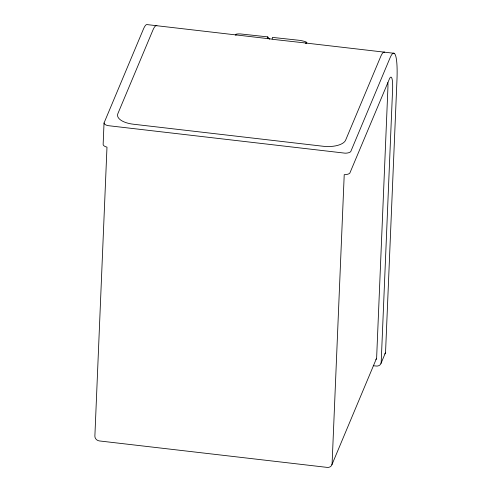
<?xml version="1.0" encoding="UTF-8"?>
<svg xmlns="http://www.w3.org/2000/svg" width="492" height="492" viewBox="0 0 492 492"><rect width="100%" height="100%" fill="white"/><g stroke="black" fill="none" stroke-linecap="round" stroke-linejoin="round"><path stroke-width="0.74" d="M235.773 35.307L236.092 34.926L268.331 38.671M236.148 34.944L147.465 24.643A48.093 7.029 -83.4 0 0 143.338 29.292L104.033 123L103.135 144.5A6.494 2.897 2.4 0 0 106.985 147.126L94.876 436.096A4.809 4.244 22.8 0 0 99.421 440.943L327.205 467.4A4.809 4.244 22.8 0 0 332.106 463.648L344.222 174.678A6.494 2.897 2.4 0 0 349.818 173.147L389.682 78.32A23.991 3.506 -83.4 0 1 392.659 87.847L381.195 362.303A4.809 4.244 22.8 0 1 376.294 366.054L373.243 365.697M267.494 38.733L267.728 36.888L240.293 33.917A10.898 1.482 7.3 0 0 235.846 34.76M331.903 464.743L376.448 358.545M380.993 363.397L385.359 352.985M268.14 38.659L271.953 39.102M305.471 42.995L394.147 53.296M306.664 43.542L305.28 42.964L272.217 39.28L272.457 37.398L299.899 40.375A10.898 1.482 7.3 0 1 305.993 43.136M267.728 36.888L269.696 39.225M387.868 82.588A23.991 3.506 -83.4 0 1 387.936 87.299L376.651 357.45A4.809 4.244 22.8 0 1 375.931 359.529M384.701 52.195A48.093 7.029 -83.4 0 0 380.574 56.844L345.636 140.14A19.237 8.585 2.4 0 1 323.238 146.272L133.264 124.205A19.237 8.585 2.4 0 1 117.852 113.683L152.791 30.393A48.093 7.029 -83.4 0 1 156.917 25.744M384.842 353.969A4.809 4.244 22.8 0 0 385.568 351.891L396.958 80.122A48.093 7.029 -83.4 0 0 390.021 57.945L350.722 151.647A6.494 2.897 2.4 0 1 345.12 153.178L107.889 125.626A6.494 2.897 2.4 0 1 104.033 123"/></g></svg>
